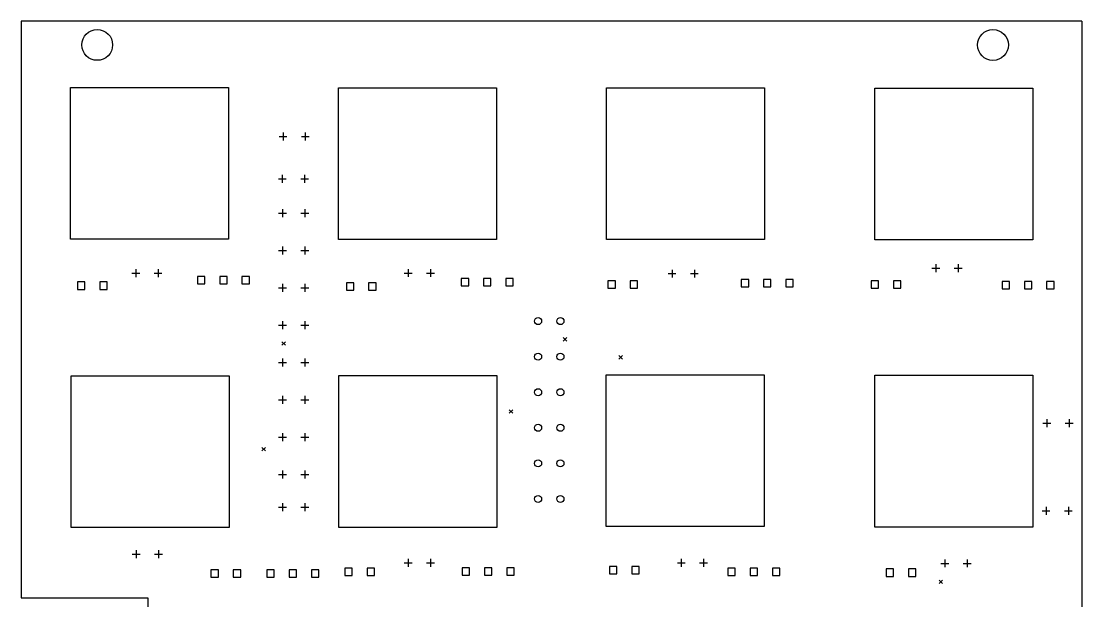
# Model space of a CAD drawing. Extents: x 86 to 208, y -156 to -24.
# Drawn here: x 86.8 to 207.5, y -90.1 to -24 of the extents above; entities that cross this region are included whole.
import ezdxf

# ---------------------------------------------------------------- set-up
doc = ezdxf.new("R2010")
doc.units = 0
doc.layers.add('BLACK', color=7, linetype='CONTINUOUS')

msp = doc.modelspace()

# ---------------------------------------------------------------- linework, layer by layer
at = {"layer": 'BLACK', "linetype": 'CONTINUOUS'}
for p, q in [((86.77, -24.04), (86.78, -89.72)), ((207.53, -24.04), (86.77, -24.04)), ((207.53, -24.04), (207.53, -139.74)), ((92.4, -31.6), (110.39, -31.6)), ((92.4, -48.88), (92.4, -31.6)), ((110.39, -31.6), (110.39, -48.88)), ((122.91, -31.62), (140.9, -31.62)), ((122.91, -48.9), (122.91, -31.62)), ((140.9, -31.62), (140.9, -48.9)), ((153.42, -31.61), (171.41, -31.61)), ((153.42, -48.89), (153.42, -31.61)), ((171.41, -31.61), (171.41, -48.89)), ((183.96, -31.67), (201.95, -31.67)), ((183.96, -48.95), (183.96, -31.67)), ((201.95, -31.67), (201.95, -48.95)), ((116.13, -37.18), (117.03, -37.18)), ((116.58, -36.73), (116.58, -37.63)), ((118.67, -37.18), (119.57, -37.18)), ((119.12, -36.73), (119.12, -37.63)), ((116.05, -42), (116.95, -42)), ((116.5, -41.55), (116.5, -42.45)), ((118.59, -42), (119.49, -42)), ((119.04, -41.55), (119.04, -42.45)), ((116.53, -45.46), (116.53, -46.36)), ((119.07, -45.46), (119.07, -46.36)), ((116.08, -45.91), (116.98, -45.91)), ((118.62, -45.91), (119.52, -45.91)), ((110.39, -48.88), (92.4, -48.88)), ((140.9, -48.9), (122.91, -48.9)), ((171.41, -48.89), (153.42, -48.89)), ((201.95, -48.95), (183.96, -48.95)), ((116.08, -50.16), (116.98, -50.16)), ((116.53, -49.71), (116.53, -50.61)), ((118.62, -50.16), (119.52, -50.16)), ((119.07, -49.71), (119.07, -50.61)), ((190.91, -51.73), (190.91, -52.63)), ((193.45, -51.73), (193.45, -52.63)), ((99.36, -52.75), (100.26, -52.75)), ((99.81, -52.3), (99.81, -53.2)), ((101.9, -52.75), (102.8, -52.75)), ((102.35, -52.3), (102.35, -53.2)), ((107.670733, -53.119267), (106.829267, -53.119267)), ((106.829267, -53.119267), (106.829267, -53.960733)), ((107.670733, -53.960733), (107.670733, -53.119267)), ((110.210733, -53.119267), (109.369267, -53.119267)), ((109.369267, -53.119267), (109.369267, -53.960733)), ((110.210733, -53.960733), (110.210733, -53.119267)), ((112.750733, -53.119267), (111.909267, -53.119267)), ((111.909267, -53.119267), (111.909267, -53.960733)), ((112.750733, -53.960733), (112.750733, -53.119267)), ((130.37, -52.72), (131.27, -52.72)), ((130.82, -52.27), (130.82, -53.17)), ((132.91, -52.72), (133.81, -52.72)), ((133.36, -52.27), (133.36, -53.17)), ((160.425, -52.79), (161.325, -52.79)), ((160.875, -52.34), (160.875, -53.24)), ((162.965, -52.79), (163.865, -52.79)), ((163.415, -52.34), (163.415, -53.24)), ((190.46, -52.18), (191.36, -52.18)), ((193, -52.18), (193.9, -52.18)), ((94.010733, -53.739267), (93.169267, -53.739267)), ((93.169267, -53.739267), (93.169267, -54.580733)), ((94.010733, -54.580733), (94.010733, -53.739267)), ((96.550733, -53.739267), (95.709267, -53.739267)), ((95.709267, -53.739267), (95.709267, -54.580733)), ((96.550733, -54.580733), (96.550733, -53.739267)), ((106.829267, -53.960733), (107.670733, -53.960733)), ((109.369267, -53.960733), (110.210733, -53.960733)), ((111.909267, -53.960733), (112.750733, -53.960733)), ((116.53, -53.96), (116.53, -54.86)), ((119.07, -53.96), (119.07, -54.86)), ((124.630733, -53.829267), (123.789267, -53.829267)), ((123.789267, -53.829267), (123.789267, -54.670733)), ((124.630733, -54.670733), (124.630733, -53.829267)), ((127.170733, -53.829267), (126.329267, -53.829267)), ((126.329267, -53.829267), (126.329267, -54.670733)), ((127.170733, -54.670733), (127.170733, -53.829267)), ((137.720733, -53.329267), (136.879267, -53.329267)), ((136.879267, -53.329267), (136.879267, -54.170733)), ((136.879267, -54.170733), (137.720733, -54.170733)), ((137.720733, -54.170733), (137.720733, -53.329267)), ((140.260733, -53.329267), (139.419267, -53.329267)), ((139.419267, -53.329267), (139.419267, -54.170733)), ((139.419267, -54.170733), (140.260733, -54.170733)), ((140.260733, -54.170733), (140.260733, -53.329267)), ((142.800733, -53.329267), (141.959267, -53.329267)), ((141.959267, -53.329267), (141.959267, -54.170733)), ((141.959267, -54.170733), (142.800733, -54.170733)), ((142.800733, -54.170733), (142.800733, -53.329267)), ((154.420733, -53.599267), (153.579267, -53.599267)), ((153.579267, -53.599267), (153.579267, -54.440733)), ((154.420733, -54.440733), (154.420733, -53.599267)), ((156.960733, -53.599267), (156.119267, -53.599267)), ((156.119267, -53.599267), (156.119267, -54.440733)), ((156.960733, -54.440733), (156.960733, -53.599267)), ((169.600733, -53.449267), (168.759267, -53.449267)), ((168.759267, -53.449267), (168.759267, -54.290733)), ((168.759267, -54.290733), (169.600733, -54.290733)), ((169.600733, -54.290733), (169.600733, -53.449267)), ((172.140733, -53.449267), (171.299267, -53.449267)), ((171.299267, -53.449267), (171.299267, -54.290733)), ((171.299267, -54.290733), (172.140733, -54.290733)), ((172.140733, -54.290733), (172.140733, -53.449267)), ((174.680733, -53.449267), (173.839267, -53.449267)), ((173.839267, -53.449267), (173.839267, -54.290733)), ((173.839267, -54.290733), (174.680733, -54.290733)), ((174.680733, -54.290733), (174.680733, -53.449267)), ((184.400733, -53.599267), (183.559267, -53.599267)), ((183.559267, -53.599267), (183.559267, -54.440733)), ((184.400733, -54.440733), (184.400733, -53.599267)), ((186.940733, -53.599267), (186.099267, -53.599267)), ((186.099267, -53.599267), (186.099267, -54.440733)), ((186.940733, -54.440733), (186.940733, -53.599267)), ((199.290733, -53.669267), (198.449267, -53.669267)), ((198.449267, -53.669267), (198.449267, -54.510733)), ((199.290733, -54.510733), (199.290733, -53.669267)), ((201.830733, -53.669267), (200.989267, -53.669267)), ((200.989267, -53.669267), (200.989267, -54.510733)), ((201.830733, -54.510733), (201.830733, -53.669267)), ((204.370733, -53.669267), (203.529267, -53.669267)), ((203.529267, -53.669267), (203.529267, -54.510733)), ((204.370733, -54.510733), (204.370733, -53.669267)), ((93.169267, -54.580733), (94.010733, -54.580733)), ((95.709267, -54.580733), (96.550733, -54.580733)), ((116.08, -54.41), (116.98, -54.41)), ((118.62, -54.41), (119.52, -54.41)), ((123.789267, -54.670733), (124.630733, -54.670733)), ((126.329267, -54.670733), (127.170733, -54.670733)), ((153.579267, -54.440733), (154.420733, -54.440733)), ((156.119267, -54.440733), (156.960733, -54.440733)), ((183.559267, -54.440733), (184.400733, -54.440733)), ((186.099267, -54.440733), (186.940733, -54.440733)), ((198.449267, -54.510733), (199.290733, -54.510733)), ((200.989267, -54.510733), (201.830733, -54.510733)), ((203.529267, -54.510733), (204.370733, -54.510733)), ((116.08, -58.66), (116.98, -58.66)), ((116.53, -58.21), (116.53, -59.11)), ((118.62, -58.66), (119.52, -58.66)), ((119.07, -58.21), (119.07, -59.11)), ((148.4915, -60.0837), (148.8915, -60.4837)), ((148.8915, -60.0837), (148.4915, -60.4837)), ((116.4469, -60.5527), (116.8469, -60.9527)), ((116.8469, -60.5527), (116.4469, -60.9527)), ((116.53, -62.46), (116.53, -63.36)), ((119.07, -62.46), (119.07, -63.36)), ((154.8174, -62.1261), (155.2174, -62.5261)), ((155.2174, -62.1261), (154.8174, -62.5261)), ((116.08, -62.91), (116.98, -62.91)), ((118.62, -62.91), (119.52, -62.91)), ((92.46, -64.43), (110.45, -64.43)), ((92.46, -81.71), (92.46, -64.43)), ((110.45, -64.43), (110.45, -81.71)), ((122.93, -64.41), (140.92, -64.41)), ((122.93, -81.69), (122.93, -64.41)), ((140.92, -64.41), (140.92, -81.69)), ((153.36, -64.31), (171.35, -64.31)), ((153.36, -81.59), (153.36, -64.31)), ((171.35, -64.31), (171.35, -81.59)), ((183.96, -64.37), (201.95, -64.37)), ((183.96, -81.65), (183.96, -64.37)), ((201.95, -64.37), (201.95, -81.65)), ((116.08, -67.16), (116.98, -67.16)), ((116.53, -66.71), (116.53, -67.61)), ((118.62, -67.16), (119.52, -67.16)), ((119.07, -66.71), (119.07, -67.61)), ((142.3289, -68.299), (142.7289, -68.699)), ((142.7289, -68.299), (142.3289, -68.699)), ((203.105, -69.82), (204.005, -69.82)), ((203.555, -69.37), (203.555, -70.27)), ((205.645, -69.82), (206.545, -69.82)), ((206.095, -69.37), (206.095, -70.27)), ((116.53, -70.96), (116.53, -71.86)), ((119.07, -70.96), (119.07, -71.86)), ((116.08, -71.41), (116.98, -71.41)), ((118.62, -71.41), (119.52, -71.41)), ((114.1668, -72.5896), (114.5668, -72.9896)), ((114.5668, -72.5896), (114.1668, -72.9896)), ((116.08, -75.66), (116.98, -75.66)), ((116.53, -75.21), (116.53, -76.11)), ((118.62, -75.66), (119.52, -75.66)), ((119.07, -75.21), (119.07, -76.11)), ((116.08, -79.4), (116.98, -79.4)), ((116.53, -78.95), (116.53, -79.85)), ((118.62, -79.4), (119.52, -79.4)), ((119.07, -78.95), (119.07, -79.85)), ((203.46, -79.37), (203.46, -80.27)), ((206, -79.37), (206, -80.27)), ((203.01, -79.82), (203.91, -79.82)), ((205.55, -79.82), (206.45, -79.82)), ((110.45, -81.71), (92.46, -81.71)), ((140.92, -81.69), (122.93, -81.69)), ((171.35, -81.59), (153.36, -81.59)), ((201.95, -81.65), (183.96, -81.65)), ((99.85, -84.3), (99.85, -85.2)), ((102.39, -84.3), (102.39, -85.2)), ((99.4, -84.75), (100.3, -84.75)), ((101.94, -84.75), (102.84, -84.75)), ((130.39, -85.72), (131.29, -85.72)), ((130.84, -85.27), (130.84, -86.17)), ((132.93, -85.72), (133.83, -85.72)), ((133.38, -85.27), (133.38, -86.17)), ((161.48, -85.73), (162.38, -85.73)), ((161.93, -85.28), (161.93, -86.18)), ((164.02, -85.73), (164.92, -85.73)), ((164.47, -85.28), (164.47, -86.18)), ((191.935, -85.34), (191.935, -86.24)), ((194.475, -85.34), (194.475, -86.24)), ((109.220733, -86.529267), (108.379267, -86.529267)), ((108.379267, -86.529267), (108.379267, -87.370733)), ((109.220733, -87.370733), (109.220733, -86.529267)), ((111.760733, -86.529267), (110.919267, -86.529267)), ((110.919267, -86.529267), (110.919267, -87.370733)), ((111.760733, -87.370733), (111.760733, -86.529267)), ((115.590733, -86.519267), (114.749267, -86.519267)), ((114.749267, -86.519267), (114.749267, -87.360733)), ((115.590733, -87.360733), (115.590733, -86.519267)), ((118.130733, -86.519267), (117.289267, -86.519267)), ((117.289267, -86.519267), (117.289267, -87.360733)), ((118.130733, -87.360733), (118.130733, -86.519267)), ((120.670733, -86.519267), (119.829267, -86.519267)), ((119.829267, -86.519267), (119.829267, -87.360733)), ((120.670733, -87.360733), (120.670733, -86.519267)), ((124.460733, -86.349267), (123.619267, -86.349267)), ((123.619267, -86.349267), (123.619267, -87.190733)), ((124.460733, -87.190733), (124.460733, -86.349267)), ((127.000733, -86.349267), (126.159267, -86.349267)), ((126.159267, -86.349267), (126.159267, -87.190733)), ((127.000733, -87.190733), (127.000733, -86.349267)), ((137.820733, -86.289267), (136.979267, -86.289267)), ((136.979267, -86.289267), (136.979267, -87.130733)), ((137.820733, -87.130733), (137.820733, -86.289267)), ((140.360733, -86.289267), (139.519267, -86.289267)), ((139.519267, -86.289267), (139.519267, -87.130733)), ((140.360733, -87.130733), (140.360733, -86.289267)), ((142.900733, -86.289267), (142.059267, -86.289267)), ((142.059267, -86.289267), (142.059267, -87.130733)), ((142.900733, -87.130733), (142.900733, -86.289267)), ((154.600733, -86.139267), (153.759267, -86.139267)), ((153.759267, -86.139267), (153.759267, -86.980733)), ((154.600733, -86.980733), (154.600733, -86.139267)), ((157.140733, -86.139267), (156.299267, -86.139267)), ((156.299267, -86.139267), (156.299267, -86.980733)), ((157.140733, -86.980733), (157.140733, -86.139267)), ((168.060733, -86.339267), (167.219267, -86.339267)), ((167.219267, -86.339267), (167.219267, -87.180733)), ((168.060733, -87.180733), (168.060733, -86.339267)), ((170.600733, -86.339267), (169.759267, -86.339267)), ((169.759267, -86.339267), (169.759267, -87.180733)), ((170.600733, -87.180733), (170.600733, -86.339267)), ((173.140733, -86.339267), (172.299267, -86.339267)), ((172.299267, -86.339267), (172.299267, -87.180733)), ((173.140733, -87.180733), (173.140733, -86.339267)), ((186.100733, -86.429267), (185.259267, -86.429267)), ((185.259267, -86.429267), (185.259267, -87.270733)), ((186.100733, -87.270733), (186.100733, -86.429267)), ((188.640733, -86.429267), (187.799267, -86.429267)), ((187.799267, -86.429267), (187.799267, -87.270733)), ((188.640733, -87.270733), (188.640733, -86.429267)), ((191.485, -85.79), (192.385, -85.79)), ((194.025, -85.79), (194.925, -85.79)), ((108.379267, -87.370733), (109.220733, -87.370733)), ((110.919267, -87.370733), (111.760733, -87.370733)), ((114.749267, -87.360733), (115.590733, -87.360733)), ((117.289267, -87.360733), (118.130733, -87.360733)), ((119.829267, -87.360733), (120.670733, -87.360733)), ((123.619267, -87.190733), (124.460733, -87.190733)), ((126.159267, -87.190733), (127.000733, -87.190733)), ((136.979267, -87.130733), (137.820733, -87.130733)), ((139.519267, -87.130733), (140.360733, -87.130733)), ((142.059267, -87.130733), (142.900733, -87.130733)), ((153.759267, -86.980733), (154.600733, -86.980733)), ((156.299267, -86.980733), (157.140733, -86.980733)), ((167.219267, -87.180733), (168.060733, -87.180733)), ((169.759267, -87.180733), (170.600733, -87.180733)), ((172.299267, -87.180733), (173.140733, -87.180733)), ((185.259267, -87.270733), (186.100733, -87.270733)), ((187.799267, -87.270733), (188.640733, -87.270733)), ((191.2858, -87.7033), (191.6858, -88.1033)), ((191.6858, -87.7033), (191.2858, -88.1033)), ((86.78, -89.72), (101.17, -89.73)), ((101.17, -89.73), (101.17, -106.98))]:
    msp.add_line(p, q, dxfattribs=at)
at = {"layer": 'BLACK'}
for centre, radius in [((95.424267, -26.74), 1.755733), ((197.414267, -26.75), 1.755733), ((145.63, -58.2), 0.4), ((148.17, -58.2), 0.4), ((145.63, -62.25), 0.4), ((148.17, -62.25), 0.4), ((145.63, -66.3), 0.4), ((148.17, -66.3), 0.4), ((145.63, -70.35), 0.4), ((148.17, -70.35), 0.4), ((145.63, -74.4), 0.4), ((148.17, -74.4), 0.4), ((145.63, -78.45), 0.4), ((148.17, -78.45), 0.4)]:
    msp.add_circle(centre, radius, dxfattribs=at)

doc.saveas('drawing.dxf')
